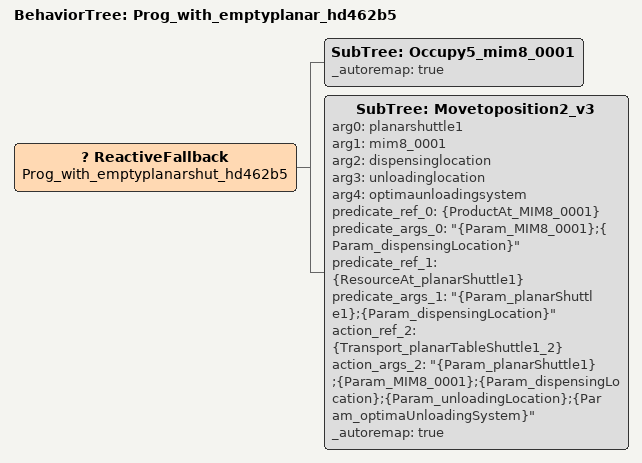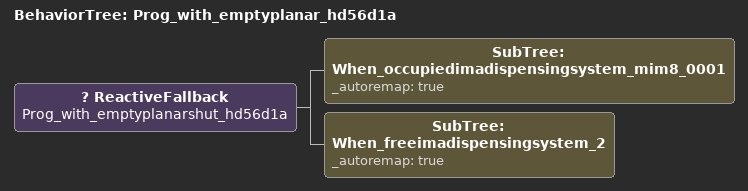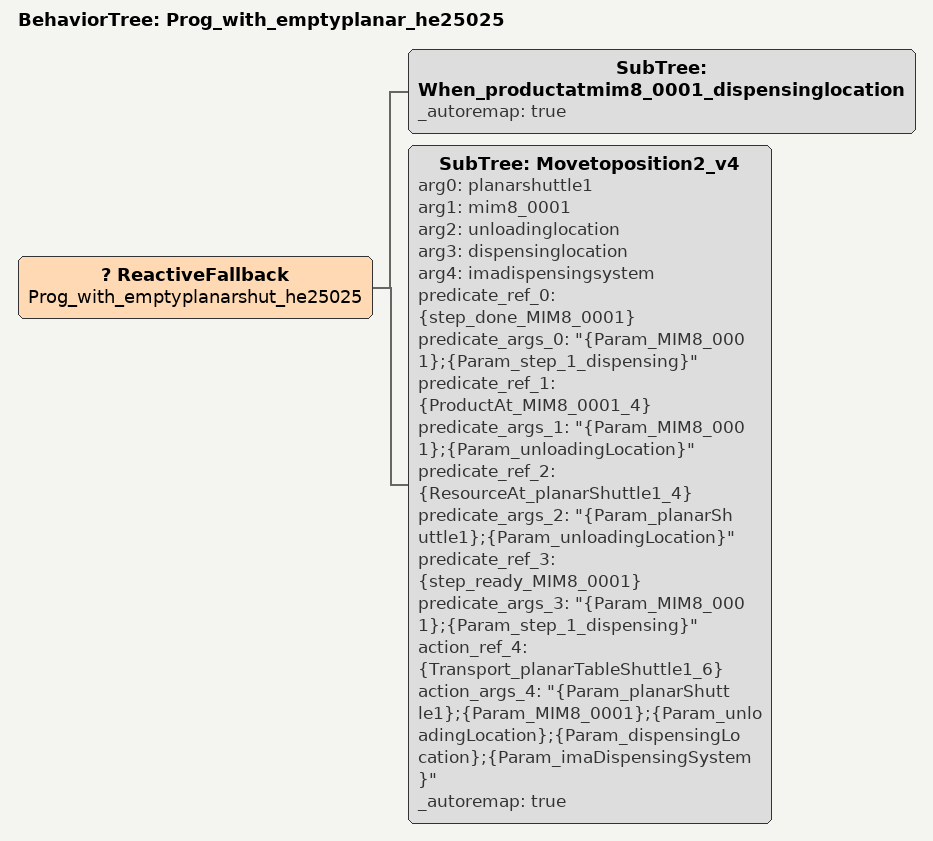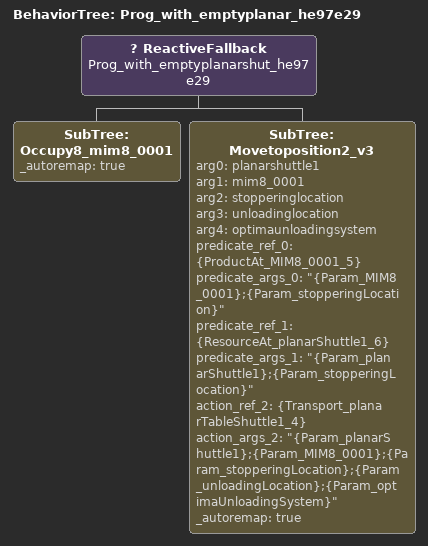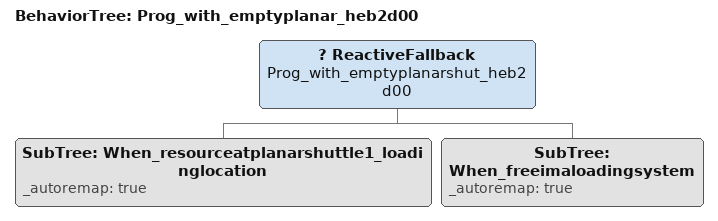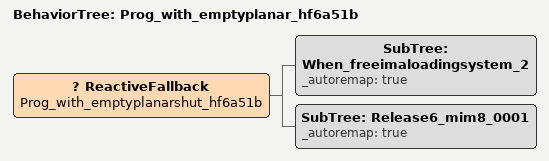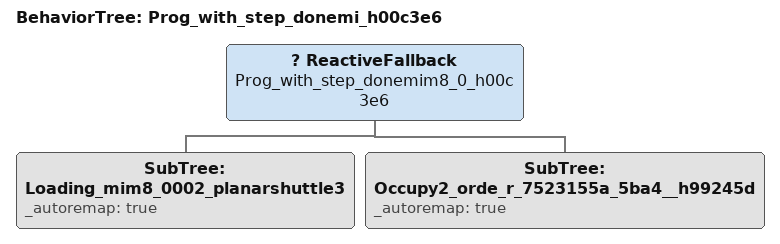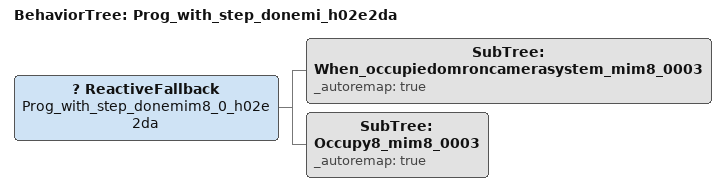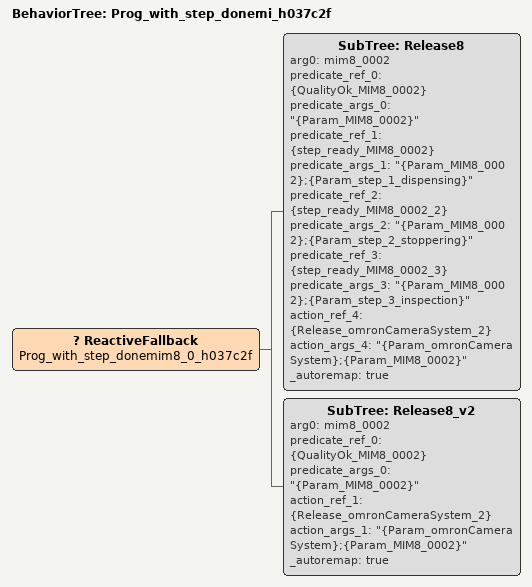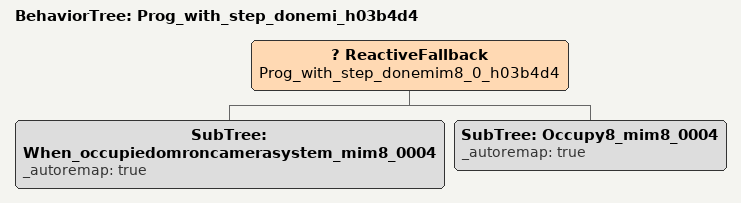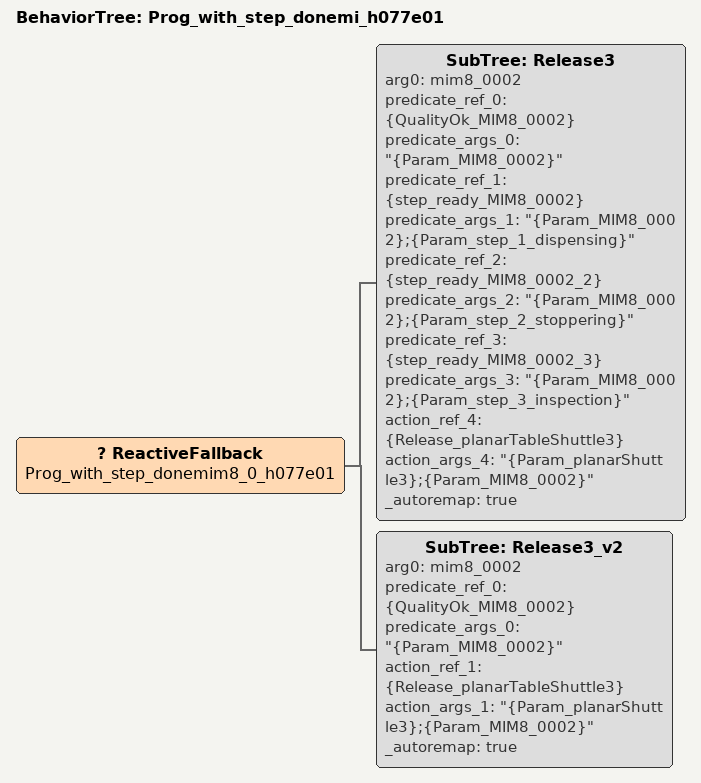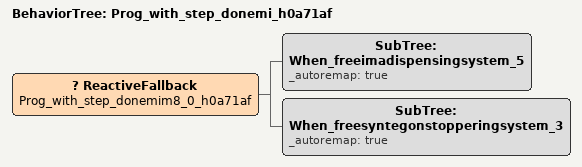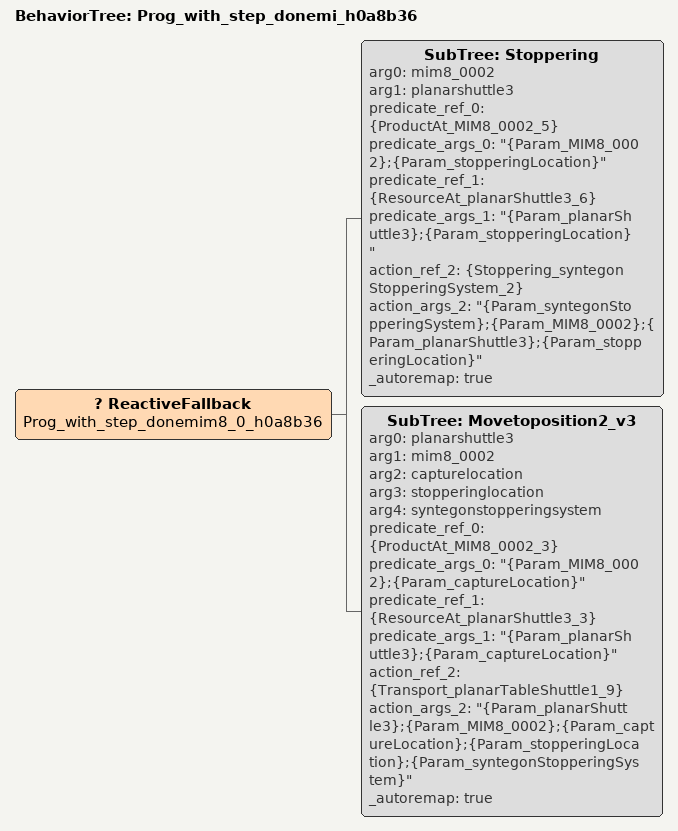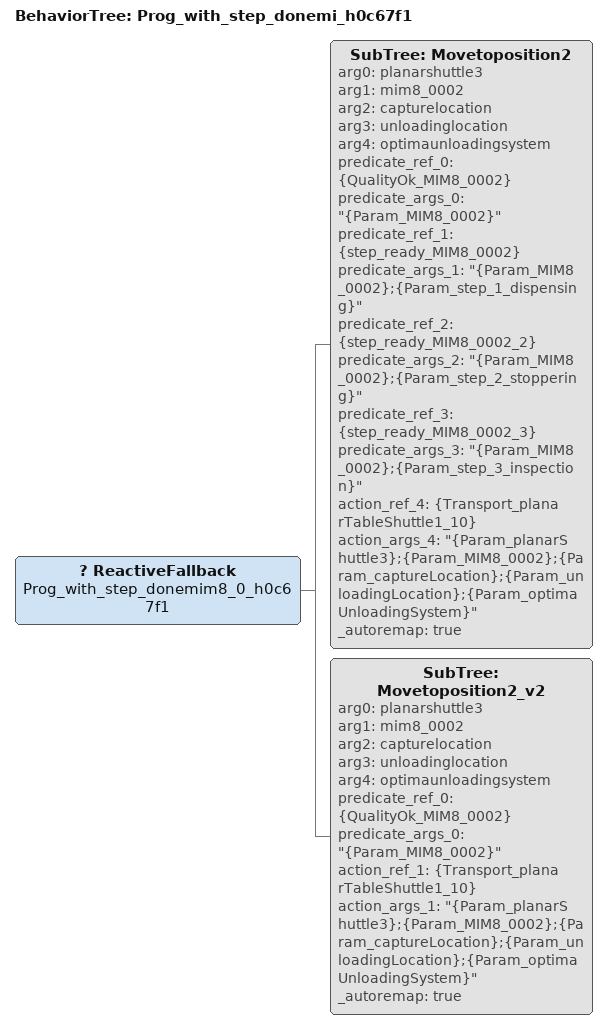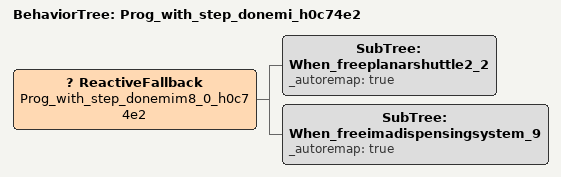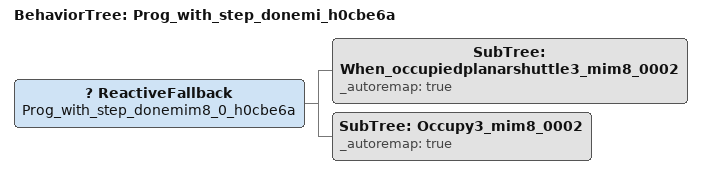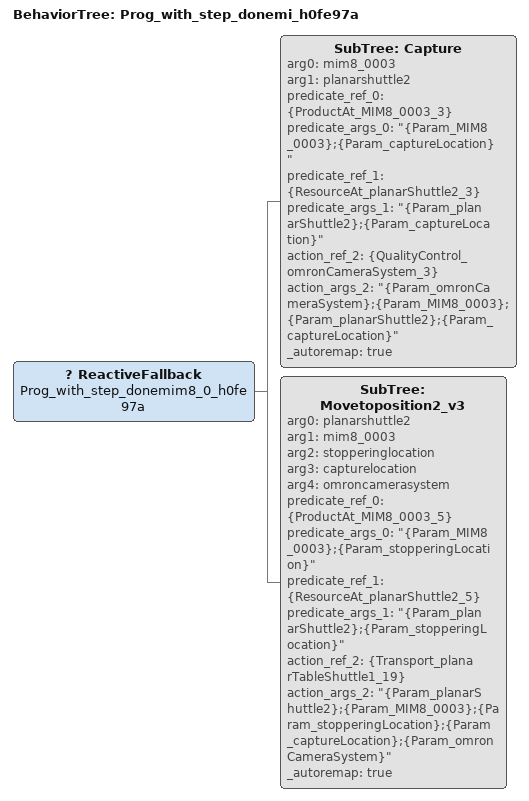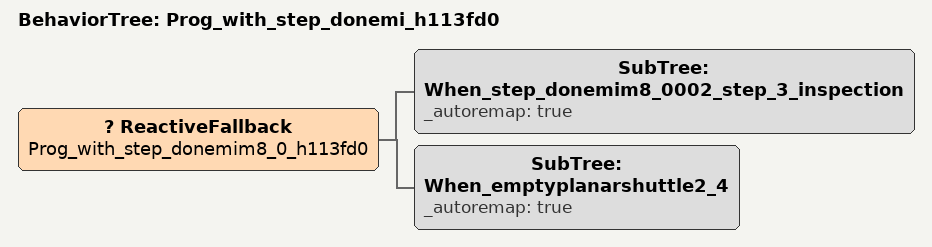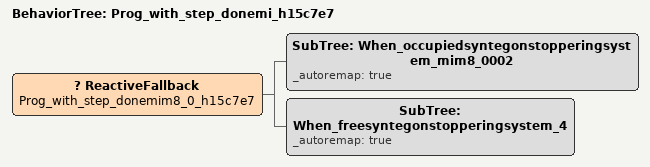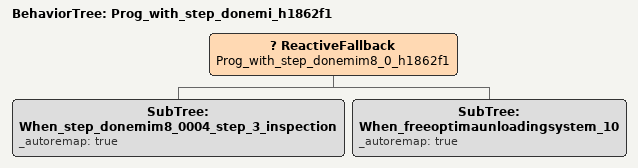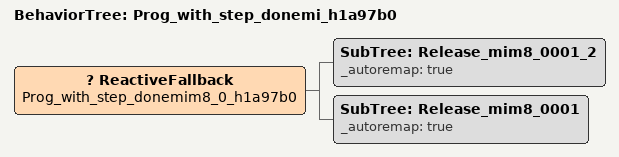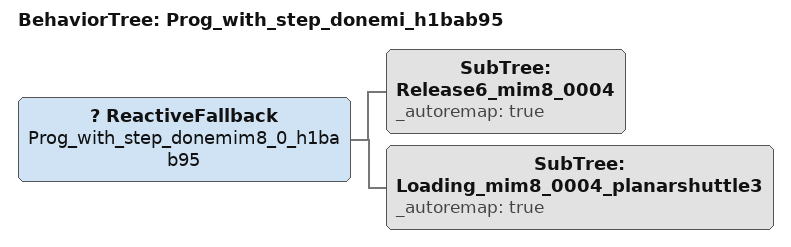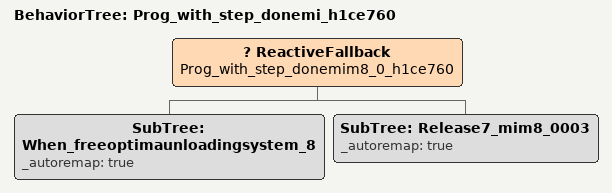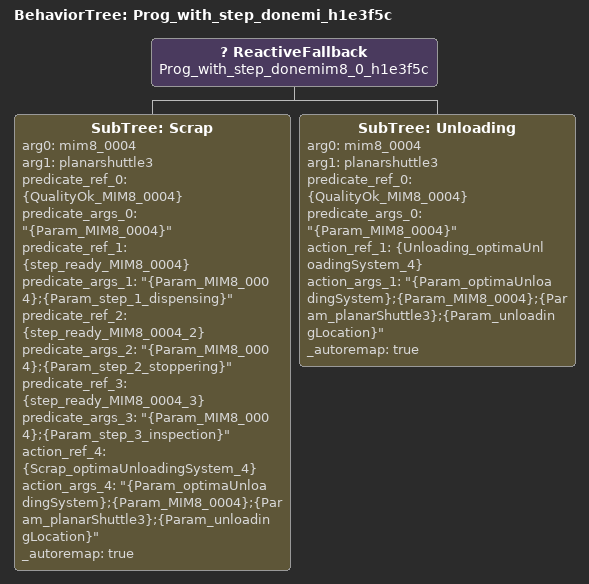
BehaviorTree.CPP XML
<BehaviorTree ID="Prog_with_emptyplanar_hd462b5">
  <ReactiveFallback name="Prog_with_emptyplanarshut_hd462b5">
    <SubTree ID="Occupy5_mim8_0001" _autoremap="true"/>
    <SubTree ID="Movetoposition2_v3" arg0="planarshuttle1" arg1="mim8_0001" arg2="dispensinglocation" arg3="unloadinglocation" arg4="optimaunloadingsystem" predicate_ref_0="{ProductAt_MIM8_0001}" predicate_args_0="&quot;{Param_MIM8_0001};{Param_dispensingLocation}&quot;" predicate_ref_1="{ResourceAt_planarShuttle1}" predicate_args_1="&quot;{Param_planarShuttle1};{Param_dispensingLocation}&quot;" action_ref_2="{Transport_planarTableShuttle1_2}" action_args_2="&quot;{Param_planarShuttle1};{Param_MIM8_0001};{Param_dispensingLocation};{Param_unloadingLocation};{Param_optimaUnloadingSystem}&quot;" _autoremap="true"/>
  </ReactiveFallback>
</BehaviorTree>

<BehaviorTree ID="Prog_with_emptyplanar_hd56d1a">
  <ReactiveFallback name="Prog_with_emptyplanarshut_hd56d1a">
    <SubTree ID="When_occupiedimadispensingsystem_mim8_0001" _autoremap="true"/>
    <SubTree ID="When_freeimadispensingsystem_2" _autoremap="true"/>
  </ReactiveFallback>
</BehaviorTree>

<BehaviorTree ID="Prog_with_emptyplanar_he25025">
  <ReactiveFallback name="Prog_with_emptyplanarshut_he25025">
    <SubTree ID="When_productatmim8_0001_dispensinglocation" _autoremap="true"/>
    <SubTree ID="Movetoposition2_v4" arg0="planarshuttle1" arg1="mim8_0001" arg2="unloadinglocation" arg3="dispensinglocation" arg4="imadispensingsystem" predicate_ref_0="{step_done_MIM8_0001}" predicate_args_0="&quot;{Param_MIM8_0001};{Param_step_1_dispensing}&quot;" predicate_ref_1="{ProductAt_MIM8_0001_4}" predicate_args_1="&quot;{Param_MIM8_0001};{Param_unloadingLocation}&quot;" predicate_ref_2="{ResourceAt_planarShuttle1_4}" predicate_args_2="&quot;{Param_planarShuttle1};{Param_unloadingLocation}&quot;" predicate_ref_3="{step_ready_MIM8_0001}" predicate_args_3="&quot;{Param_MIM8_0001};{Param_step_1_dispensing}&quot;" action_ref_4="{Transport_planarTableShuttle1_6}" action_args_4="&quot;{Param_planarShuttle1};{Param_MIM8_0001};{Param_unloadingLocation};{Param_dispensingLocation};{Param_imaDispensingSystem}&quot;" _autoremap="true"/>
  </ReactiveFallback>
</BehaviorTree>

<BehaviorTree ID="Prog_with_emptyplanar_he97e29">
  <ReactiveFallback name="Prog_with_emptyplanarshut_he97e29">
    <SubTree ID="Occupy8_mim8_0001" _autoremap="true"/>
    <SubTree ID="Movetoposition2_v3" arg0="planarshuttle1" arg1="mim8_0001" arg2="stopperinglocation" arg3="unloadinglocation" arg4="optimaunloadingsystem" predicate_ref_0="{ProductAt_MIM8_0001_5}" predicate_args_0="&quot;{Param_MIM8_0001};{Param_stopperingLocation}&quot;" predicate_ref_1="{ResourceAt_planarShuttle1_6}" predicate_args_1="&quot;{Param_planarShuttle1};{Param_stopperingLocation}&quot;" action_ref_2="{Transport_planarTableShuttle1_4}" action_args_2="&quot;{Param_planarShuttle1};{Param_MIM8_0001};{Param_stopperingLocation};{Param_unloadingLocation};{Param_optimaUnloadingSystem}&quot;" _autoremap="true"/>
  </ReactiveFallback>
</BehaviorTree>

<BehaviorTree ID="Prog_with_emptyplanar_heb2d00">
  <ReactiveFallback name="Prog_with_emptyplanarshut_heb2d00">
    <SubTree ID="When_resourceatplanarshuttle1_loadinglocation" _autoremap="true"/>
    <SubTree ID="When_freeimaloadingsystem" _autoremap="true"/>
  </ReactiveFallback>
</BehaviorTree>

<BehaviorTree ID="Prog_with_emptyplanar_hf6a51b">
  <ReactiveFallback name="Prog_with_emptyplanarshut_hf6a51b">
    <SubTree ID="When_freeimaloadingsystem_2" _autoremap="true"/>
    <SubTree ID="Release6_mim8_0001" _autoremap="true"/>
  </ReactiveFallback>
</BehaviorTree>

<BehaviorTree ID="Prog_with_step_donemi_h00c3e6">
  <ReactiveFallback name="Prog_with_step_donemim8_0_h00c3e6">
    <SubTree ID="Loading_mim8_0002_planarshuttle3" _autoremap="true"/>
    <SubTree ID="Occupy2_orde_r_7523155a_5ba4__h99245d" _autoremap="true"/>
  </ReactiveFallback>
</BehaviorTree>

<BehaviorTree ID="Prog_with_step_donemi_h02e2da">
  <ReactiveFallback name="Prog_with_step_donemim8_0_h02e2da">
    <SubTree ID="When_occupiedomroncamerasystem_mim8_0003" _autoremap="true"/>
    <SubTree ID="Occupy8_mim8_0003" _autoremap="true"/>
  </ReactiveFallback>
</BehaviorTree>

<BehaviorTree ID="Prog_with_step_donemi_h037c2f">
  <ReactiveFallback name="Prog_with_step_donemim8_0_h037c2f">
    <SubTree ID="Release8" arg0="mim8_0002" predicate_ref_0="{QualityOk_MIM8_0002}" predicate_args_0="&quot;{Param_MIM8_0002}&quot;" predicate_ref_1="{step_ready_MIM8_0002}" predicate_args_1="&quot;{Param_MIM8_0002};{Param_step_1_dispensing}&quot;" predicate_ref_2="{step_ready_MIM8_0002_2}" predicate_args_2="&quot;{Param_MIM8_0002};{Param_step_2_stoppering}&quot;" predicate_ref_3="{step_ready_MIM8_0002_3}" predicate_args_3="&quot;{Param_MIM8_0002};{Param_step_3_inspection}&quot;" action_ref_4="{Release_omronCameraSystem_2}" action_args_4="&quot;{Param_omronCameraSystem};{Param_MIM8_0002}&quot;" _autoremap="true"/>
    <SubTree ID="Release8_v2" arg0="mim8_0002" predicate_ref_0="{QualityOk_MIM8_0002}" predicate_args_0="&quot;{Param_MIM8_0002}&quot;" action_ref_1="{Release_omronCameraSystem_2}" action_args_1="&quot;{Param_omronCameraSystem};{Param_MIM8_0002}&quot;" _autoremap="true"/>
  </ReactiveFallback>
</BehaviorTree>

<BehaviorTree ID="Prog_with_step_donemi_h03b4d4">
  <ReactiveFallback name="Prog_with_step_donemim8_0_h03b4d4">
    <SubTree ID="When_occupiedomroncamerasystem_mim8_0004" _autoremap="true"/>
    <SubTree ID="Occupy8_mim8_0004" _autoremap="true"/>
  </ReactiveFallback>
</BehaviorTree>

<BehaviorTree ID="Prog_with_step_donemi_h077e01">
  <ReactiveFallback name="Prog_with_step_donemim8_0_h077e01">
    <SubTree ID="Release3" arg0="mim8_0002" predicate_ref_0="{QualityOk_MIM8_0002}" predicate_args_0="&quot;{Param_MIM8_0002}&quot;" predicate_ref_1="{step_ready_MIM8_0002}" predicate_args_1="&quot;{Param_MIM8_0002};{Param_step_1_dispensing}&quot;" predicate_ref_2="{step_ready_MIM8_0002_2}" predicate_args_2="&quot;{Param_MIM8_0002};{Param_step_2_stoppering}&quot;" predicate_ref_3="{step_ready_MIM8_0002_3}" predicate_args_3="&quot;{Param_MIM8_0002};{Param_step_3_inspection}&quot;" action_ref_4="{Release_planarTableShuttle3}" action_args_4="&quot;{Param_planarShuttle3};{Param_MIM8_0002}&quot;" _autoremap="true"/>
    <SubTree ID="Release3_v2" arg0="mim8_0002" predicate_ref_0="{QualityOk_MIM8_0002}" predicate_args_0="&quot;{Param_MIM8_0002}&quot;" action_ref_1="{Release_planarTableShuttle3}" action_args_1="&quot;{Param_planarShuttle3};{Param_MIM8_0002}&quot;" _autoremap="true"/>
  </ReactiveFallback>
</BehaviorTree>

<BehaviorTree ID="Prog_with_step_donemi_h0a71af">
  <ReactiveFallback name="Prog_with_step_donemim8_0_h0a71af">
    <SubTree ID="When_freeimadispensingsystem_5" _autoremap="true"/>
    <SubTree ID="When_freesyntegonstopperingsystem_3" _autoremap="true"/>
  </ReactiveFallback>
</BehaviorTree>

<BehaviorTree ID="Prog_with_step_donemi_h0a8b36">
  <ReactiveFallback name="Prog_with_step_donemim8_0_h0a8b36">
    <SubTree ID="Stoppering" arg0="mim8_0002" arg1="planarshuttle3" predicate_ref_0="{ProductAt_MIM8_0002_5}" predicate_args_0="&quot;{Param_MIM8_0002};{Param_stopperingLocation}&quot;" predicate_ref_1="{ResourceAt_planarShuttle3_6}" predicate_args_1="&quot;{Param_planarShuttle3};{Param_stopperingLocation}&quot;" action_ref_2="{Stoppering_syntegonStopperingSystem_2}" action_args_2="&quot;{Param_syntegonStopperingSystem};{Param_MIM8_0002};{Param_planarShuttle3};{Param_stopperingLocation}&quot;" _autoremap="true"/>
    <SubTree ID="Movetoposition2_v3" arg0="planarshuttle3" arg1="mim8_0002" arg2="capturelocation" arg3="stopperinglocation" arg4="syntegonstopperingsystem" predicate_ref_0="{ProductAt_MIM8_0002_3}" predicate_args_0="&quot;{Param_MIM8_0002};{Param_captureLocation}&quot;" predicate_ref_1="{ResourceAt_planarShuttle3_3}" predicate_args_1="&quot;{Param_planarShuttle3};{Param_captureLocation}&quot;" action_ref_2="{Transport_planarTableShuttle1_9}" action_args_2="&quot;{Param_planarShuttle3};{Param_MIM8_0002};{Param_captureLocation};{Param_stopperingLocation};{Param_syntegonStopperingSystem}&quot;" _autoremap="true"/>
  </ReactiveFallback>
</BehaviorTree>

<BehaviorTree ID="Prog_with_step_donemi_h0c67f1">
  <ReactiveFallback name="Prog_with_step_donemim8_0_h0c67f1">
    <SubTree ID="Movetoposition2" arg0="planarshuttle3" arg1="mim8_0002" arg2="capturelocation" arg3="unloadinglocation" arg4="optimaunloadingsystem" predicate_ref_0="{QualityOk_MIM8_0002}" predicate_args_0="&quot;{Param_MIM8_0002}&quot;" predicate_ref_1="{step_ready_MIM8_0002}" predicate_args_1="&quot;{Param_MIM8_0002};{Param_step_1_dispensing}&quot;" predicate_ref_2="{step_ready_MIM8_0002_2}" predicate_args_2="&quot;{Param_MIM8_0002};{Param_step_2_stoppering}&quot;" predicate_ref_3="{step_ready_MIM8_0002_3}" predicate_args_3="&quot;{Param_MIM8_0002};{Param_step_3_inspection}&quot;" action_ref_4="{Transport_planarTableShuttle1_10}" action_args_4="&quot;{Param_planarShuttle3};{Param_MIM8_0002};{Param_captureLocation};{Param_unloadingLocation};{Param_optimaUnloadingSystem}&quot;" _autoremap="true"/>
    <SubTree ID="Movetoposition2_v2" arg0="planarshuttle3" arg1="mim8_0002" arg2="capturelocation" arg3="unloadinglocation" arg4="optimaunloadingsystem" predicate_ref_0="{QualityOk_MIM8_0002}" predicate_args_0="&quot;{Param_MIM8_0002}&quot;" action_ref_1="{Transport_planarTableShuttle1_10}" action_args_1="&quot;{Param_planarShuttle3};{Param_MIM8_0002};{Param_captureLocation};{Param_unloadingLocation};{Param_optimaUnloadingSystem}&quot;" _autoremap="true"/>
  </ReactiveFallback>
</BehaviorTree>

<BehaviorTree ID="Prog_with_step_donemi_h0c74e2">
  <ReactiveFallback name="Prog_with_step_donemim8_0_h0c74e2">
    <SubTree ID="When_freeplanarshuttle2_2" _autoremap="true"/>
    <SubTree ID="When_freeimadispensingsystem_9" _autoremap="true"/>
  </ReactiveFallback>
</BehaviorTree>

<BehaviorTree ID="Prog_with_step_donemi_h0cbe6a">
  <ReactiveFallback name="Prog_with_step_donemim8_0_h0cbe6a">
    <SubTree ID="When_occupiedplanarshuttle3_mim8_0002" _autoremap="true"/>
    <SubTree ID="Occupy3_mim8_0002" _autoremap="true"/>
  </ReactiveFallback>
</BehaviorTree>

<BehaviorTree ID="Prog_with_step_donemi_h0fe97a">
  <ReactiveFallback name="Prog_with_step_donemim8_0_h0fe97a">
    <SubTree ID="Capture" arg0="mim8_0003" arg1="planarshuttle2" predicate_ref_0="{ProductAt_MIM8_0003_3}" predicate_args_0="&quot;{Param_MIM8_0003};{Param_captureLocation}&quot;" predicate_ref_1="{ResourceAt_planarShuttle2_3}" predicate_args_1="&quot;{Param_planarShuttle2};{Param_captureLocation}&quot;" action_ref_2="{QualityControl_omronCameraSystem_3}" action_args_2="&quot;{Param_omronCameraSystem};{Param_MIM8_0003};{Param_planarShuttle2};{Param_captureLocation}&quot;" _autoremap="true"/>
    <SubTree ID="Movetoposition2_v3" arg0="planarshuttle2" arg1="mim8_0003" arg2="stopperinglocation" arg3="capturelocation" arg4="omroncamerasystem" predicate_ref_0="{ProductAt_MIM8_0003_5}" predicate_args_0="&quot;{Param_MIM8_0003};{Param_stopperingLocation}&quot;" predicate_ref_1="{ResourceAt_planarShuttle2_5}" predicate_args_1="&quot;{Param_planarShuttle2};{Param_stopperingLocation}&quot;" action_ref_2="{Transport_planarTableShuttle1_19}" action_args_2="&quot;{Param_planarShuttle2};{Param_MIM8_0003};{Param_stopperingLocation};{Param_captureLocation};{Param_omronCameraSystem}&quot;" _autoremap="true"/>
  </ReactiveFallback>
</BehaviorTree>

<BehaviorTree ID="Prog_with_step_donemi_h113fd0">
  <ReactiveFallback name="Prog_with_step_donemim8_0_h113fd0">
    <SubTree ID="When_step_donemim8_0002_step_3_inspection" _autoremap="true"/>
    <SubTree ID="When_emptyplanarshuttle2_4" _autoremap="true"/>
  </ReactiveFallback>
</BehaviorTree>

<BehaviorTree ID="Prog_with_step_donemi_h15c7e7">
  <ReactiveFallback name="Prog_with_step_donemim8_0_h15c7e7">
    <SubTree ID="When_occupiedsyntegonstopperingsystem_mim8_0002" _autoremap="true"/>
    <SubTree ID="When_freesyntegonstopperingsystem_4" _autoremap="true"/>
  </ReactiveFallback>
</BehaviorTree>

<BehaviorTree ID="Prog_with_step_donemi_h1862f1">
  <ReactiveFallback name="Prog_with_step_donemim8_0_h1862f1">
    <SubTree ID="When_step_donemim8_0004_step_3_inspection" _autoremap="true"/>
    <SubTree ID="When_freeoptimaunloadingsystem_10" _autoremap="true"/>
  </ReactiveFallback>
</BehaviorTree>

<BehaviorTree ID="Prog_with_step_donemi_h1a97b0">
  <ReactiveFallback name="Prog_with_step_donemim8_0_h1a97b0">
    <SubTree ID="Release_mim8_0001_2" _autoremap="true"/>
    <SubTree ID="Release_mim8_0001" _autoremap="true"/>
  </ReactiveFallback>
</BehaviorTree>

<BehaviorTree ID="Prog_with_step_donemi_h1bab95">
  <ReactiveFallback name="Prog_with_step_donemim8_0_h1bab95">
    <SubTree ID="Release6_mim8_0004" _autoremap="true"/>
    <SubTree ID="Loading_mim8_0004_planarshuttle3" _autoremap="true"/>
  </ReactiveFallback>
</BehaviorTree>

<BehaviorTree ID="Prog_with_step_donemi_h1ce760">
  <ReactiveFallback name="Prog_with_step_donemim8_0_h1ce760">
    <SubTree ID="When_freeoptimaunloadingsystem_8" _autoremap="true"/>
    <SubTree ID="Release7_mim8_0003" _autoremap="true"/>
  </ReactiveFallback>
</BehaviorTree>

<BehaviorTree ID="Prog_with_step_donemi_h1e3f5c">
  <ReactiveFallback name="Prog_with_step_donemim8_0_h1e3f5c">
    <SubTree ID="Scrap" arg0="mim8_0004" arg1="planarshuttle3" predicate_ref_0="{QualityOk_MIM8_0004}" predicate_args_0="&quot;{Param_MIM8_0004}&quot;" predicate_ref_1="{step_ready_MIM8_0004}" predicate_args_1="&quot;{Param_MIM8_0004};{Param_step_1_dispensing}&quot;" predicate_ref_2="{step_ready_MIM8_0004_2}" predicate_args_2="&quot;{Param_MIM8_0004};{Param_step_2_stoppering}&quot;" predicate_ref_3="{step_ready_MIM8_0004_3}" predicate_args_3="&quot;{Param_MIM8_0004};{Param_step_3_inspection}&quot;" action_ref_4="{Scrap_optimaUnloadingSystem_4}" action_args_4="&quot;{Param_optimaUnloadingSystem};{Param_MIM8_0004};{Param_planarShuttle3};{Param_unloadingLocation}&quot;" _autoremap="true"/>
    <SubTree ID="Unloading" arg0="mim8_0004" arg1="planarshuttle3" predicate_ref_0="{QualityOk_MIM8_0004}" predicate_args_0="&quot;{Param_MIM8_0004}&quot;" action_ref_1="{Unloading_optimaUnloadingSystem_4}" action_args_1="&quot;{Param_optimaUnloadingSystem};{Param_MIM8_0004};{Param_planarShuttle3};{Param_unloadingLocation}&quot;" _autoremap="true"/>
  </ReactiveFallback>
</BehaviorTree>
